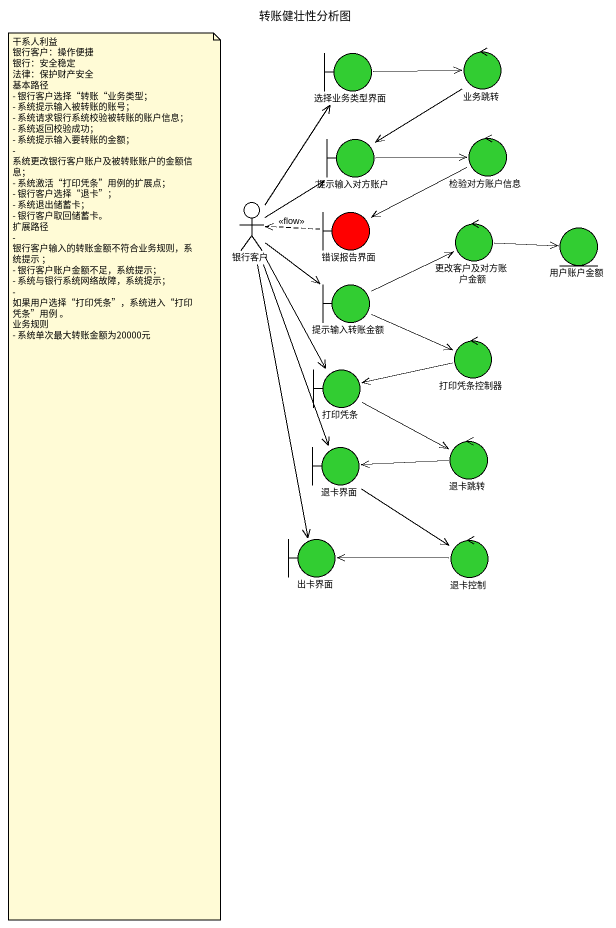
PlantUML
@startuml
title 转账健壮性分析图
boundary 选择业务类型界面 #32CD32
control 业务跳转 #32CD32
boundary 提示输入对方账户 #32CD32
control 检验对方账户信息 #32CD32
actor 银行客户
boundary 错误报告界面 #FF0000
control 更改客户及对方账户金额 #32CD32
entity 用户账户金额 #32CD32
boundary 提示输入转账金额 #32CD32
control 打印凭条控制器 #32CD32
boundary 打印凭条 #32CD32
boundary 退卡界面 #32CD32
control 退卡跳转 #32CD32
boundary 出卡界面 #32CD32
control 退卡控制 #32CD32
选择业务类型界面 -right-> 业务跳转
业务跳转 --> 提示输入对方账户
提示输入对方账户 -right-> 检验对方账户信息
检验对方账户信息 -left-> 错误报告界面
银行客户 -up-> 选择业务类型界面
银行客户 -up-> 提示输入对方账户
银行客户 --> 提示输入转账金额
银行客户 --> 打印凭条
银行客户 --> 退卡界面
银行客户 --> 出卡界面
错误报告界面 .left.> 银行客户 : <<flow>>
更改客户及对方账户金额 -right-> 用户账户金额
提示输入转账金额 -right-> 更改客户及对方账户金额
提示输入转账金额 -right-> 打印凭条控制器
打印凭条控制器 -left-> 打印凭条
打印凭条 -right-> 退卡跳转
退卡界面 --> 退卡控制
退卡跳转 -left-> 退卡界面
退卡控制 -left-> 出卡界面
note as N1
  干系人利益
  银行客户：操作便捷
  银行：安全稳定
  法律：保护财产安全
  基本路径
  - 银行客户选择“转账“业务类型；
  - 系统提示输入被转账的账号；
  - 系统请求银行系统校验被转账的账户信息；
  - 系统返回校验成功；
  - 系统提示输入要转账的金额；
  - 系统更改银行客户账户及被转账账户的金额信息；
  - 系统激活“打印凭条”用例的扩展点；
  - 银行客户选择“退卡”；
  - 系统退出储蓄卡；
  - 银行客户取回储蓄卡。
  扩展路径
  - 银行客户输入的转账金额不符合业务规则，系统提示 ；
  - 银行客户账户金额不足，系统提示；
  - 系统与银行系统网络故障，系统提示；
  - 如果用户选择“打印凭条”，系统进入“打印凭条”用例 。
  业务规则
  - 系统单次最大转账金额为20000元
end note
@enduml
